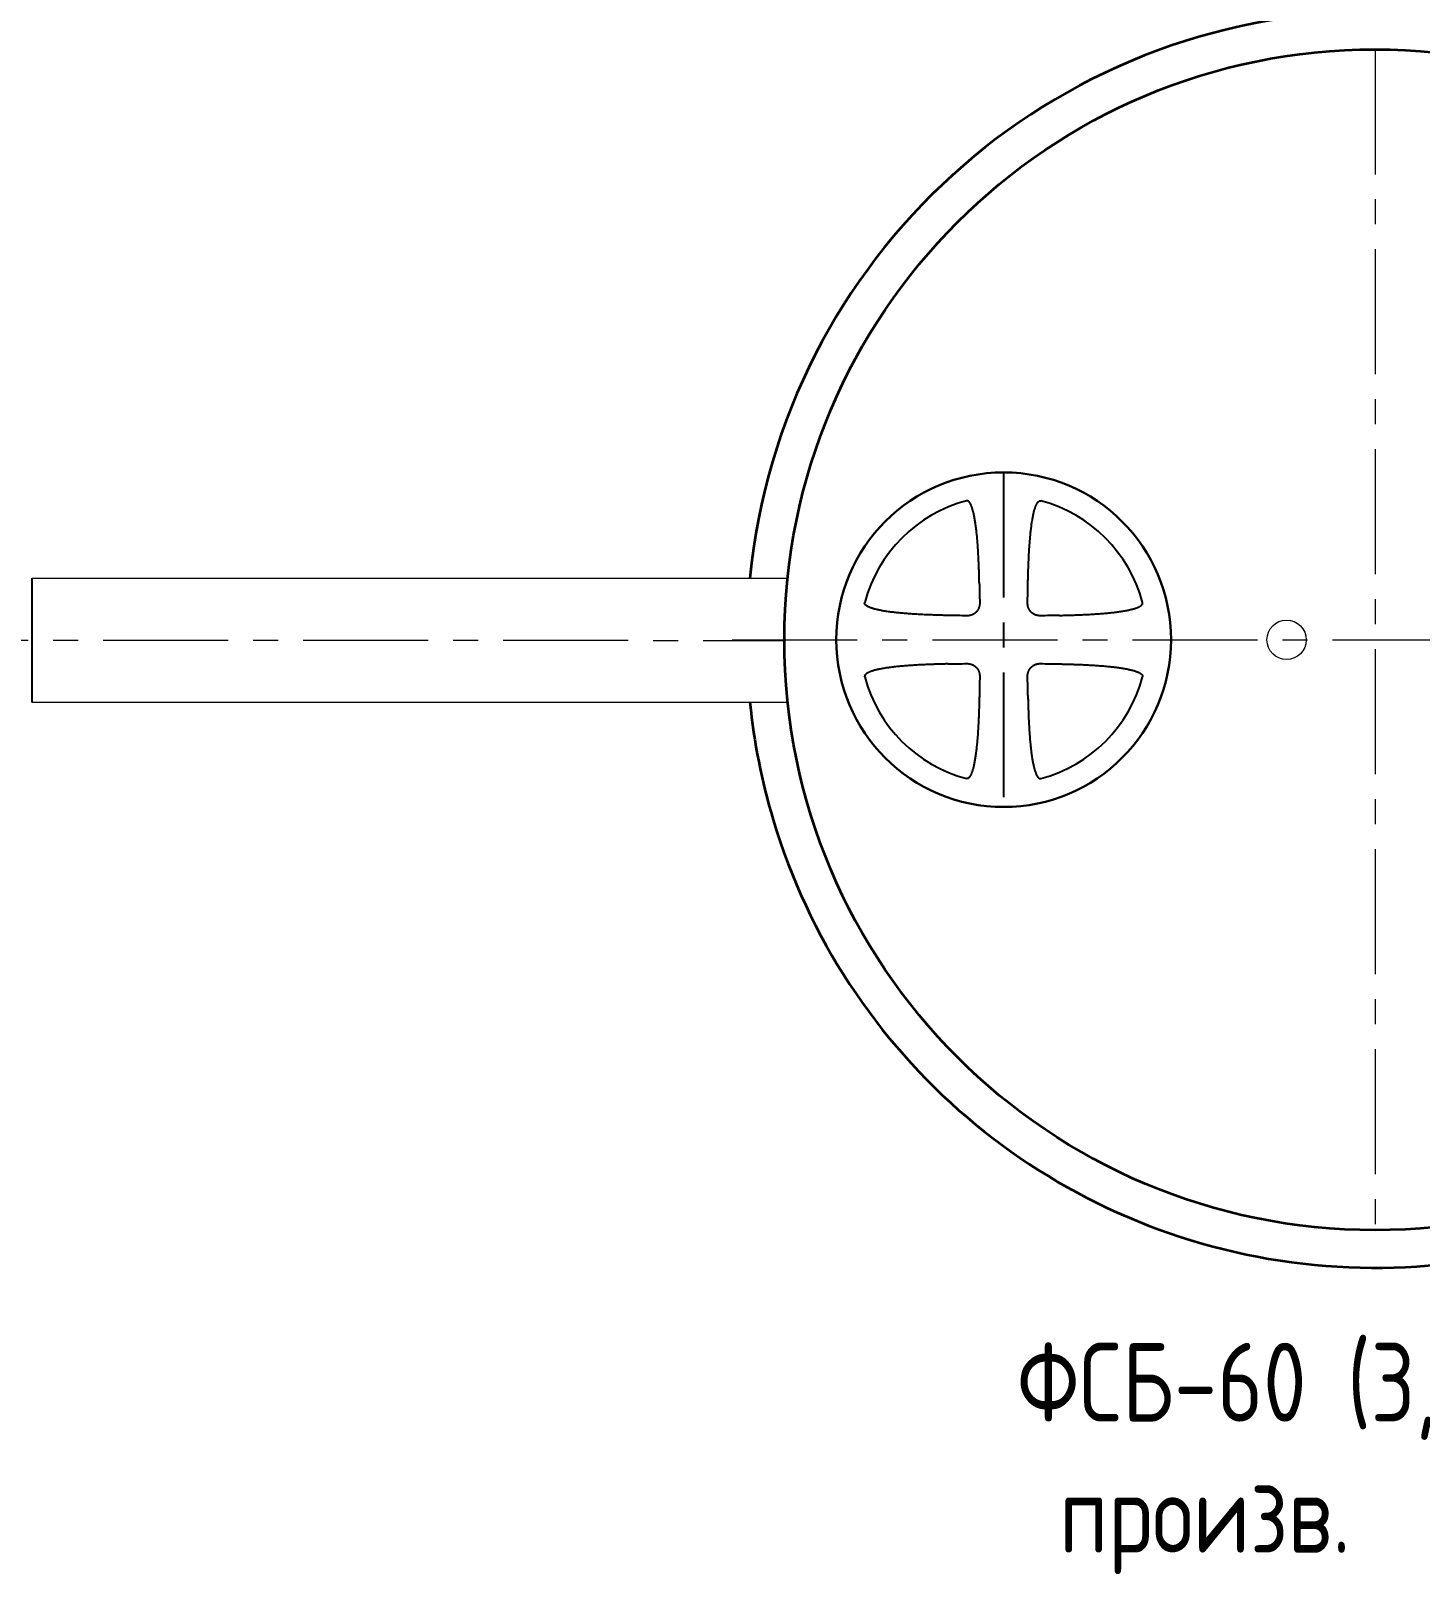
# Model space of a CAD drawing. Header units: millimetres. Extents: x 24859265 to 26550985, y 32092698 to 33532929.
# Drawn here: x 26239460 to 26242988, y 33021310 to 33025231 of the extents above; entities that cross this region are included whole.
import ezdxf

# ---------------------------------------------------------------- set-up
doc = ezdxf.new("R2010")
doc.units = ezdxf.units.MM
doc.linetypes.add('осевая', pattern=[50.8, 31.75, -6.35, 6.35, -6.35])
doc.layers.add('Mitat', color=1, linetype='Continuous')
doc.layers.add('Системный слой', color=7, linetype='Continuous')
doc.styles.add('ARTEM GOST', font='GOST_0.TTF')

msp = doc.modelspace()

# ---------------------------------------------------------------- linework, layer by layer
at = {"color": 1, "linetype": 'осевая', "lineweight": 15, "ltscale": 10}
for p, q in [((26242873.1714, 33025183.8156), (26242873.1714, 33022183.8156)), ((26221863.0383, 33023685.1553), (26241373.1722, 33023682.3132)), ((26241240.9371, 33023683.8558), (26246373.2024, 33023683.9184))]:
    msp.add_line(p, q, dxfattribs=at)
at = {"color": 1, "linetype": 'осевая', "lineweight": 25, "ltscale": 10}
msp.add_line((26241930.0138, 33024109.0122), (26241930.0138, 33023259.0122), dxfattribs=at)
at = {"lineweight": 20}
for p, q in [((26239461.948, 33023840.1045), (26241381.3357, 33023840.1045)), ((26239461.948, 33023525.1045), (26241381.5914, 33023525.1045))]:
    msp.add_line(p, q, dxfattribs=at)
at = {"lineweight": 35}
msp.add_circle((26242873.1714, 33023683.8156), 1500, dxfattribs=at)
at = {"lineweight": 20}
msp.add_circle((26242648.6499, 33023683.8156), 50, dxfattribs=at)
at = {"lineweight": 35}
for start, end in [(5.9499064, 174.3768002), (185.707289, 196.6529029), (196.6529029, 328.0556297)]:
    msp.add_arc((26242873.1714, 33023683.7696), 1595.4844, start, end, dxfattribs=at)
at = {"layer": 'Mitat', "color": 7, "lineweight": 25}
msp.add_line((26239461.948, 33023840.1045), (26239461.948, 33023525.1045), dxfattribs=at)
at = {"layer": 'Системный слой', "color": 7, "lineweight": 30}
msp.add_circle((26241930.0138, 33023684.0122), 425, dxfattribs=at)
at = {"layer": 'Системный слой', "color": 7, "lineweight": 25}
for start, end in [(104.9942803, 165.0057197), (14.9942803, 75.0057197), (194.9942803, 255.0057197), (284.9942803, 345.0057197)]:
    msp.add_arc((26241930.0138, 33023684.0122), 365.2841, start, end, dxfattribs=at)
at = {"layer": 'Системный слой', "color": 7, "lineweight": 25, "extrusion": (0, 0, -1)}
for centre, major_axis, start_param, end_param in [((26241106.9094, 33023684.0122), (0, -2230.9255), -1.634238642, -1.612784394), ((26242753.1183, 33023684.0122), (0, 2230.9255), -1.52880826, -1.507354011), ((26241930.0138, 33024507.1166), (-2230.9255, 0), -1.52880826, -1.507354011), ((26241930.0138, 33024507.1166), (-2230.9255, 0), -1.634238642, -1.612784394), ((26241930.0138, 33022860.9077), (2230.9255, 0), -1.634238642, -1.612784394), ((26241930.0138, 33022860.9077), (2230.9255, 0), -1.52880826, -1.507354011), ((26241106.9094, 33023684.0122), (0, -2230.9255), -1.52880826, -1.507354011), ((26242753.1183, 33023684.0122), (0, 2230.9255), -1.634238642, -1.612784394)]:
    msp.add_ellipse(centre, major_axis=major_axis, ratio=0.342020143, start_param=start_param, end_param=end_param, dxfattribs=at)
at = {"layer": 'Системный слой', "color": 7, "lineweight": 25}
for points, knots in [([(26241868.3958, 33023825.4523), (26241868.3136, 33023829.2352), (26241868.1354, 33023836.8809), (26241867.8229, 33023848.5008), (26241867.5161, 33023858.3802), (26241867.2348, 33023866.489), (26241867.0016, 33023872.7324), (26241866.716, 33023879.8239), (26241866.3671, 33023887.757), (26241865.9381, 33023896.557), (26241865.496, 33023904.7266), (26241865.05, 33023912.2335), (26241864.6116, 33023919.0431), (26241864.1352, 33023925.8642), (26241863.6204, 33023932.6547), (26241863.0668, 33023939.3776), (26241862.4763, 33023945.9817), (26241861.846, 33023952.4721), (26241861.1781, 33023958.8029), (26241860.4702, 33023964.9787), (26241859.7258, 33023970.9536), (26241858.937, 33023976.7772), (26241858.1087, 33023982.3936), (26241857.2409, 33023987.7906), (26241856.3535, 33023992.8514), (26241855.4417, 33023997.6202), (26241854.5233, 33024002.0242), (26241853.594, 33024006.1079), (26241852.6781, 33024009.7995), (26241851.7545, 33024013.2142), (26241850.8351, 33024016.3274), (26241849.9134, 33024019.177), (26241849.0315, 33024021.6666), (26241848.178, 33024023.8681), (26241847.3794, 33024025.7522), (26241846.6217, 33024027.3866), (26241845.9366, 33024028.743), (26241845.2908, 33024029.9198), (26241844.6864, 33024030.9343), (26241844.1056, 33024031.8295), (26241843.5792, 33024032.5756), (26241843.0964, 33024033.2066), (26241842.6693, 33024033.723), (26241842.2833, 33024034.1561), (26241841.9487, 33024034.5063), (26241841.6418, 33024034.8074), (26241841.3562, 33024035.0703), (26241841.0793, 33024035.3089), (26241840.8199, 33024035.5182), (26241840.5745, 33024035.7036), (26241840.3402, 33024035.8693), (26241840.1054, 33024036.0244), (26241839.8376, 33024036.1886), (26241839.5321, 33024036.3584), (26241839.1892, 33024036.5256), (26241838.84, 33024036.6719), (26241838.4417, 33024036.8112), (26241837.9508, 33024036.9418), (26241837.378, 33024037.0313), (26241836.8296, 33024037.0514), (26241836.2843, 33024037.0172), (26241835.8634, 33024036.9484), (26241835.5813, 33024036.879), (26241835.5065, 33024036.859)], [0, 0, 0, 0, 3.294371593, 6.658591543, 10.121592742, 11.902893978, 13.727107621, 15.565805849, 18.089199056, 20.650882172, 23.250738132, 25.227924631, 27.214477482, 29.207844676, 31.198515859, 33.161938964, 35.100748787, 36.992852426, 38.863010201, 40.668912645, 42.432709704, 44.134311819, 45.815956245, 47.406319509, 48.925529492, 50.321905425, 51.666805829, 52.875385207, 53.998684122, 55.003566013, 55.973887457, 56.834853186, 57.62025208, 58.285214561, 58.906539433, 59.421026718, 59.87309663, 60.246258994, 60.602155426, 60.908040864, 61.180306665, 61.401463481, 61.604047946, 61.767516676, 61.910185432, 62.028901262, 62.144789761, 62.250718136, 62.349589011, 62.437155671, 62.520316699, 62.60098611, 62.683376543, 62.794473772, 62.904935231, 63.013803366, 63.122506405, 63.271682214, 63.457840141, 63.633238455, 63.754365664, 63.934896432, 64, 64, 64, 64]), ([(26241991.6318, 33023825.4523), (26241991.714, 33023829.2359), (26241991.8923, 33023836.8863), (26241992.2052, 33023848.5194), (26241992.5127, 33023858.4181), (26241992.795, 33023866.5505), (26241993.0293, 33023872.8182), (26241993.2866, 33023879.1997), (26241993.5683, 33023885.6747), (26241993.8782, 33023892.2701), (26241994.2177, 33023898.9514), (26241994.5895, 33023905.7113), (26241994.995, 33023912.5153), (26241995.437, 33023919.356), (26241995.9172, 33023926.2056), (26241996.4362, 33023933.0207), (26241996.994, 33023939.7642), (26241997.5888, 33023946.3835), (26241998.2234, 33023952.8849), (26241998.8957, 33023959.2224), (26241999.6081, 33023965.4019), (26242000.3569, 33023971.3773), (26242001.1505, 33023977.1998), (26242001.9837, 33023982.8135), (26242002.8567, 33023988.2064), (26242003.7492, 33023993.2606), (26242004.6661, 33023998.0204), (26242005.589, 33024002.4119), (26242006.5222, 33024006.4795), (26242007.4408, 33024010.1503), (26242008.3658, 33024013.5406), (26242009.2851, 33024016.6256), (26242010.2051, 33024019.4442), (26242011.0832, 33024021.9003), (26242011.9308, 33024024.0671), (26242012.7216, 33024025.9166), (26242013.47, 33024027.5181), (26242014.1449, 33024028.8446), (26242014.78, 33024029.9946), (26242015.374, 33024030.9864), (26242015.9452, 33024031.8634), (26242016.4638, 33024032.5962), (26242016.9404, 33024033.2179), (26242017.3631, 33024033.7285), (26242017.7461, 33024034.1581), (26242018.0793, 33024034.5068), (26242018.3858, 33024034.8074), (26242018.6714, 33024035.0703), (26242018.9483, 33024035.3089), (26242019.2077, 33024035.5182), (26242019.4531, 33024035.7036), (26242019.6874, 33024035.8693), (26242019.9222, 33024036.0244), (26242020.19, 33024036.1886), (26242020.4955, 33024036.3584), (26242020.8384, 33024036.5256), (26242021.1876, 33024036.6719), (26242021.5859, 33024036.8112), (26242022.0768, 33024036.9418), (26242022.6496, 33024037.0313), (26242023.198, 33024037.0514), (26242023.7433, 33024037.0172), (26242024.1642, 33024036.9484), (26242024.4463, 33024036.879), (26242024.5211, 33024036.859)], [0, 0, 0, 0, 3.346521523, 6.766848111, 10.291529456, 12.106470403, 13.966728464, 15.842272064, 17.760328852, 19.705723419, 21.69055137, 23.687494739, 25.705597318, 27.732687694, 29.765616249, 31.795275715, 33.795524463, 35.769580702, 37.694348858, 39.596138923, 41.431300907, 43.222956688, 44.950627594, 46.657892926, 48.271860481, 49.813092722, 51.228677476, 52.591624534, 53.814670765, 54.950110731, 55.963708116, 56.941680685, 57.807328827, 58.595452265, 59.260387204, 59.880783117, 60.393123522, 60.842570583, 61.213061508, 61.566814526, 61.871519207, 62.143339222, 62.364995754, 62.568380645, 62.733224655, 62.877533629, 62.998105508, 63.115804117, 63.223385704, 63.323799493, 63.412733256, 63.497193458, 63.579124045, 63.662802909, 63.775637351, 63.887825457, 63.998394772, 64.108795928, 64.260302258, 64.449368862, 64.627507815, 64.750527631, 64.933879172, 65, 65, 65, 65]), ([(26241788.5736, 33023745.6302), (26241784.9846, 33023745.7082), (26241777.7183, 33023745.8769), (26241768.5796, 33023746.1201), (26241759.9683, 33023746.3744), (26241750.7304, 33023746.6726), (26241738.7257, 33023747.1145), (26241725.975, 33023747.6646), (26241714.8336, 33023748.2234), (26241705.8548, 33023748.7291), (26241698.4255, 33023749.1878), (26241691.432, 33023749.6576), (26241684.6796, 33023750.1496), (26241677.9751, 33023750.6797), (26241671.3608, 33023751.2471), (26241664.837, 33023751.8547), (26241658.4464, 33023752.5009), (26241652.1897, 33023753.1882), (26241646.1098, 33023753.914), (26241640.1655, 33023754.6854), (26241634.4147, 33023755.4979), (26241628.8741, 33023756.3514), (26241623.6589, 33023757.2274), (26241618.728, 33023758.1304), (26241614.1552, 33023759.0436), (26241609.8992, 33023759.9712), (26241606.0327, 33023760.8899), (26241602.4425, 33023761.82), (26241599.1566, 33023762.7497), (26241596.1397, 33023763.6846), (26241593.4919, 33023764.5835), (26241591.141, 33023765.4572), (26241589.1199, 33023766.279), (26241587.36, 33023767.0622), (26241585.8933, 33023767.774), (26241584.6179, 33023768.4474), (26241583.5177, 33023769.0791), (26241582.5482, 33023769.6861), (26241581.742, 33023770.2359), (26241581.0615, 33023770.7398), (26241580.5056, 33023771.1852), (26241580.0402, 33023771.5877), (26241579.6647, 33023771.936), (26241579.3421, 33023772.2558), (26241579.0601, 33023772.554), (26241578.8035, 33023772.8441), (26241578.578, 33023773.117), (26241578.3781, 33023773.3759), (26241578.1997, 33023773.6232), (26241578.0334, 33023773.8707), (26241577.8592, 33023774.1509), (26241577.6807, 33023774.4684), (26241577.5067, 33023774.8223), (26241577.3565, 33023775.1793), (26241577.2154, 33023775.5821), (26241577.0843, 33023776.0746), (26241576.9946, 33023776.648), (26241576.9746, 33023777.1963), (26241577.0088, 33023777.7417), (26241577.0776, 33023778.1626), (26241577.147, 33023778.4447), (26241577.167, 33023778.5194)], [0, 0, 0, 0, 3.027650468, 6.130094995, 7.711356257, 10.29572092, 13.929306235, 17.85218495, 21.075847564, 23.356555589, 25.454567181, 27.369742625, 29.28457001, 31.181263092, 33.060102395, 34.9034142, 36.729230748, 38.501690757, 40.23857242, 41.92187162, 43.587415304, 45.168284004, 46.68244492, 48.080640478, 49.429669018, 50.648001517, 51.784220094, 52.805921168, 53.793742901, 54.673451645, 55.478236634, 56.16329273, 56.804669619, 57.338102874, 57.808295994, 58.19735665, 58.567881964, 58.885924914, 59.167818492, 59.395947779, 59.604956454, 59.772793989, 59.918929675, 60.040332083, 60.158922171, 60.267662997, 60.369344164, 60.459616107, 60.545401758, 60.628156765, 60.712315906, 60.824376076, 60.935003164, 61.043224388, 61.1494624, 61.294441349, 61.47478319, 61.644699639, 61.762041656, 61.936931263, 62, 62, 62, 62]), ([(26241869.2583, 33023777.6569), (26241869.2668, 33023777.0642), (26241869.2557, 33023775.8916), (26241869.1543, 33023774.136), (26241868.9676, 33023772.3902), (26241868.6913, 33023770.6433), (26241868.3232, 33023768.9046), (26241867.8638, 33023767.1872), (26241867.3146, 33023765.5029), (26241866.6793, 33023763.8628), (26241865.9631, 33023762.2777), (26241865.1727, 33023760.7564), (26241864.3149, 33023759.3049), (26241863.3943, 33023757.9239), (26241862.4202, 33023756.6207), (26241861.4044, 33023755.4019), (26241860.3656, 33023754.2786), (26241859.3137, 33023753.2487), (26241858.2581, 33023752.3091), (26241857.1072, 33023751.3755), (26241855.9272, 33023750.5119), (26241854.6907, 33023749.6977), (26241853.5756, 33023749.0331), (26241852.2876, 33023748.3351), (26241850.7895, 33023747.6132), (26241849.0264, 33023746.892), (26241847.2367, 33023746.2818), (26241845.7118, 33023745.855), (26241844.1024, 33023745.4785), (26241842.3004, 33023745.1443), (26241840.2265, 33023744.8945), (26241838.2144, 33023744.7716), (26241836.9828, 33023744.7588), (26241836.3691, 33023744.7677)], [0, 0, 0, 0, 1.160826542, 2.293622235, 3.435630275, 4.588755852, 5.746246171, 6.905347908, 8.06046894, 9.206890964, 10.341223549, 11.457239469, 12.554235135, 13.633163251, 14.697615427, 15.730559355, 16.730574568, 17.684561251, 18.60488317, 19.490060894, 20.578622657, 21.45991575, 22.381037453, 23.113318507, 24.320591035, 25.627436737, 26.832375655, 28.012840773, 28.720001051, 30.061885846, 31.592299148, 32.799070777, 34, 34, 34, 34]), ([(26242023.6585, 33023744.7677), (26242023.0658, 33023744.7591), (26242021.8932, 33023744.7703), (26242020.1376, 33023744.8717), (26242018.3919, 33023745.0584), (26242016.6449, 33023745.3347), (26242014.9062, 33023745.7027), (26242013.1888, 33023746.1622), (26242011.5045, 33023746.7114), (26242009.8645, 33023747.3467), (26242008.2793, 33023748.0628), (26242006.7581, 33023748.8533), (26242005.3065, 33023749.7111), (26242003.9256, 33023750.6317), (26242002.6223, 33023751.6058), (26242001.4035, 33023752.6216), (26242000.2802, 33023753.6604), (26241999.2503, 33023754.7123), (26241998.3108, 33023755.7679), (26241997.3771, 33023756.9188), (26241996.5136, 33023758.0988), (26241995.6993, 33023759.3353), (26241995.0347, 33023760.4503), (26241994.3367, 33023761.7384), (26241993.6148, 33023763.2365), (26241992.8937, 33023764.9996), (26241992.2834, 33023766.7893), (26241991.8566, 33023768.3141), (26241991.4802, 33023769.9236), (26241991.1459, 33023771.7256), (26241990.8961, 33023773.7995), (26241990.7732, 33023775.8116), (26241990.7605, 33023777.0432), (26241990.7693, 33023777.6569)], [0, 0, 0, 0, 1.160826542, 2.293622235, 3.435630275, 4.588755852, 5.746246171, 6.905347908, 8.06046894, 9.206890964, 10.341223549, 11.457239469, 12.554235135, 13.633163251, 14.697615427, 15.730559355, 16.730574568, 17.684561251, 18.60488317, 19.490060894, 20.578622657, 21.45991575, 22.381037453, 23.113318507, 24.320591035, 25.627436737, 26.832375655, 28.012840773, 28.720001051, 30.061885846, 31.592299148, 32.799070777, 34, 34, 34, 34]), ([(26242071.454, 33023745.6302), (26242075.1265, 33023745.71), (26242082.5588, 33023745.8829), (26242091.9042, 33023746.1327), (26242100.7, 33023746.3942), (26242110.1185, 33023746.7008), (26242122.3413, 33023747.1557), (26242135.3054, 33023747.7227), (26242146.6137, 33023748.2989), (26242155.7059, 33023748.8201), (26242163.2073, 33023749.2919), (26242170.2548, 33023749.7747), (26242177.0451, 33023750.2796), (26242183.7772, 33023750.8231), (26242190.4041, 33023751.404), (26242196.9287, 33023752.0251), (26242203.3073, 33023752.6848), (26242209.542, 33023753.3856), (26242215.589, 33023754.1243), (26242221.4935, 33023754.9089), (26242227.1984, 33023755.7345), (26242232.6884, 33023756.6012), (26242237.8466, 33023757.4897), (26242242.7151, 33023758.4045), (26242247.2191, 33023759.3282), (26242251.401, 33023760.2647), (26242255.187, 33023761.1897), (26242258.6923, 33023762.1242), (26242261.8899, 33023763.0557), (26242264.8169, 33023763.9905), (26242267.3745, 33023764.886), (26242269.6361, 33023765.7533), (26242271.571, 33023766.5657), (26242273.2488, 33023767.3368), (26242274.6399, 33023768.0342), (26242275.8454, 33023768.6915), (26242276.8829, 33023769.3065), (26242277.7967, 33023769.8969), (26242278.5561, 33023770.4312), (26242279.1967, 33023770.9203), (26242279.7191, 33023771.3518), (26242280.1558, 33023771.7408), (26242280.5075, 33023772.0768), (26242280.809, 33023772.3842), (26242281.0719, 33023772.6698), (26242281.3106, 33023772.9467), (26242281.5199, 33023773.2061), (26242281.7052, 33023773.4515), (26242281.8709, 33023773.6858), (26242282.026, 33023773.9206), (26242282.1902, 33023774.1884), (26242282.36, 33023774.4939), (26242282.5273, 33023774.8368), (26242282.6736, 33023775.1859), (26242282.8128, 33023775.5843), (26242282.9434, 33023776.0752), (26242283.033, 33023776.648), (26242283.053, 33023777.1963), (26242283.0188, 33023777.7417), (26242282.95, 33023778.1626), (26242282.8806, 33023778.4447), (26242282.8606, 33023778.5194)], [0, 0, 0, 0, 3.098261334, 6.270257389, 7.885873744, 10.522157945, 14.222087947, 18.211189336, 21.483219765, 23.791405021, 25.91055982, 27.839239887, 29.766287197, 31.670808361, 33.554373667, 35.397494967, 37.221268987, 38.987539178, 40.71587108, 42.387727128, 44.041242235, 45.608248555, 47.10728905, 48.48832759, 49.819500091, 51.017863675, 52.132794527, 53.131322562, 54.095468401, 54.950921967, 55.731333865, 56.392139341, 57.009564667, 57.52047847, 57.969135823, 58.33888725, 58.691132745, 58.993238407, 59.261550851, 59.478661932, 59.677208155, 59.836710997, 59.975491712, 60.090496101, 60.202763313, 60.305383036, 60.40116592, 60.485997168, 60.566559632, 60.644707497, 60.724522268, 60.832146527, 60.939155451, 61.044621355, 61.149927756, 61.294442138, 61.474782666, 61.644699745, 61.762041735, 61.936930934, 62, 62, 62, 62]), ([(26241788.5736, 33023622.3942), (26241784.9846, 33023622.3162), (26241777.7183, 33023622.1474), (26241768.5796, 33023621.9042), (26241759.9683, 33023621.6499), (26241750.7304, 33023621.3518), (26241738.7257, 33023620.9099), (26241725.975, 33023620.3597), (26241714.8336, 33023619.801), (26241705.8548, 33023619.2953), (26241698.4255, 33023618.8366), (26241691.432, 33023618.3667), (26241684.6796, 33023617.8747), (26241677.9751, 33023617.3447), (26241671.3608, 33023616.7772), (26241664.837, 33023616.1697), (26241658.4464, 33023615.5234), (26241652.1897, 33023614.8361), (26241646.1098, 33023614.1104), (26241640.1655, 33023613.339), (26241634.4147, 33023612.5264), (26241628.8741, 33023611.673), (26241623.6589, 33023610.797), (26241618.728, 33023609.894), (26241614.1552, 33023608.9807), (26241609.8992, 33023608.0532), (26241606.0327, 33023607.1344), (26241602.4425, 33023606.2044), (26241599.1566, 33023605.2747), (26241596.1397, 33023604.3398), (26241593.4919, 33023603.4409), (26241591.141, 33023602.5672), (26241589.1199, 33023601.7454), (26241587.36, 33023600.9622), (26241585.8933, 33023600.2503), (26241584.6179, 33023599.577), (26241583.5177, 33023598.9453), (26241582.5482, 33023598.3383), (26241581.742, 33023597.7885), (26241581.0615, 33023597.2846), (26241580.5056, 33023596.8392), (26241580.0402, 33023596.4367), (26241579.6647, 33023596.0883), (26241579.3421, 33023595.7686), (26241579.0601, 33023595.4704), (26241578.8035, 33023595.1803), (26241578.578, 33023594.9074), (26241578.3781, 33023594.6485), (26241578.1997, 33023594.4011), (26241578.0334, 33023594.1536), (26241577.8592, 33023593.8735), (26241577.6807, 33023593.556), (26241577.5067, 33023593.2021), (26241577.3565, 33023592.8451), (26241577.2154, 33023592.4422), (26241577.0843, 33023591.9497), (26241576.9946, 33023591.3764), (26241576.9746, 33023590.828), (26241577.0088, 33023590.2827), (26241577.0776, 33023589.8617), (26241577.147, 33023589.5797), (26241577.167, 33023589.5049)], [0, 0, 0, 0, 3.027650466, 6.130094991, 7.711356252, 10.295720913, 13.929306225, 17.852184938, 21.07584755, 23.356555574, 25.454567165, 27.369742608, 29.284569992, 31.181263074, 33.060102377, 34.903414182, 36.72923073, 38.50169074, 40.238572403, 41.921871604, 43.587415288, 45.168283988, 46.682444905, 48.080640464, 49.429669005, 50.648001504, 51.784220082, 52.805921157, 53.793742891, 54.673451636, 55.478236627, 56.163292723, 56.804669613, 57.33810287, 57.80829599, 58.197356647, 58.567881962, 58.885924912, 59.167818491, 59.395947778, 59.604956454, 59.772793988, 59.918929674, 60.040332083, 60.15892217, 60.267662996, 60.369344163, 60.459616106, 60.545401757, 60.628156764, 60.712315905, 60.824376075, 60.935003163, 61.043224387, 61.1494624, 61.294441348, 61.474783189, 61.644699639, 61.762041656, 61.936931263, 62, 62, 62, 62]), ([(26241836.3691, 33023623.2567), (26241836.9618, 33023623.2652), (26241838.1344, 33023623.2541), (26241839.89, 33023623.1527), (26241841.6357, 33023622.966), (26241843.3827, 33023622.6896), (26241845.1214, 33023622.3216), (26241846.8388, 33023621.8621), (26241848.5231, 33023621.313), (26241850.1631, 33023620.6777), (26241851.7483, 33023619.9615), (26241853.2695, 33023619.1711), (26241854.7211, 33023618.3133), (26241856.1012, 33023617.3932), (26241857.399, 33023616.4234), (26241858.6029, 33023615.4208), (26241859.6968, 33023614.4118), (26241860.8326, 33023613.259), (26241861.8436, 33023612.1121), (26241862.8342, 33023610.8617), (26241863.7764, 33023609.5519), (26241864.7455, 33023608.0221), (26241865.5517, 33023606.5564), (26241866.2462, 33023605.1366), (26241866.8926, 33023603.6445), (26241867.4096, 33023602.2337), (26241867.9293, 33023600.6053), (26241868.3055, 33023599.1957), (26241868.634, 33023597.6399), (26241868.8895, 33023596.177), (26241869.1131, 33023594.4115), (26241869.2514, 33023592.3797), (26241869.2678, 33023591.0261), (26241869.2583, 33023590.3674)], [0, 0, 0, 0, 1.160824505, 2.293619377, 3.435628046, 4.588756653, 5.746252086, 6.905357744, 8.060477574, 9.206889122, 10.341203147, 11.457204809, 12.554204619, 13.633169084, 14.695740988, 15.71706833, 16.69175045, 17.601108296, 18.876909107, 19.676174613, 20.71618965, 22.027068401, 23.21144584, 23.982011638, 25.113816219, 26.386624586, 26.915981655, 28.452958319, 29.235772501, 30.022225733, 31.353685786, 32.710829606, 34, 34, 34, 34]), ([(26241990.7693, 33023590.3674), (26241990.7608, 33023590.9602), (26241990.7719, 33023592.1328), (26241990.8733, 33023593.8884), (26241991.06, 33023595.6341), (26241991.3364, 33023597.381), (26241991.7044, 33023599.1198), (26241992.1638, 33023600.8372), (26241992.713, 33023602.5215), (26241993.3483, 33023604.1615), (26241994.0645, 33023605.7467), (26241994.8549, 33023607.2679), (26241995.7127, 33023608.7195), (26241996.6333, 33023610.1004), (26241997.6074, 33023611.4037), (26241998.6232, 33023612.6225), (26241999.662, 33023613.7458), (26242000.7139, 33023614.7757), (26242001.7695, 33023615.7152), (26242002.9204, 33023616.6489), (26242004.1004, 33023617.5124), (26242005.3369, 33023618.3267), (26242006.452, 33023618.9913), (26242007.74, 33023619.6892), (26242009.2381, 33023620.4112), (26242011.0013, 33023621.1323), (26242012.7909, 33023621.7425), (26242014.3158, 33023622.1694), (26242015.9253, 33023622.5458), (26242017.7272, 33023622.8801), (26242019.8011, 33023623.1299), (26242021.8132, 33023623.2528), (26242023.0448, 33023623.2655), (26242023.6585, 33023623.2567)], [0, 0, 0, 0, 1.160826542, 2.293622235, 3.435630275, 4.588755852, 5.746246171, 6.905347908, 8.06046894, 9.206890964, 10.341223549, 11.457239469, 12.554235135, 13.633163251, 14.697615427, 15.730559355, 16.730574568, 17.684561251, 18.60488317, 19.490060894, 20.578622657, 21.45991575, 22.381037453, 23.113318507, 24.320591035, 25.627436737, 26.832375655, 28.012840773, 28.720001051, 30.061885846, 31.592299148, 32.799070777, 34, 34, 34, 34]), ([(26242071.454, 33023622.3942), (26242075.1265, 33023622.3144), (26242082.5588, 33023622.1415), (26242091.9042, 33023621.8917), (26242100.7, 33023621.6302), (26242110.1185, 33023621.3235), (26242122.3413, 33023620.8687), (26242135.3054, 33023620.3017), (26242146.6137, 33023619.7255), (26242155.7059, 33023619.2043), (26242163.2073, 33023618.7324), (26242170.2548, 33023618.2496), (26242177.0451, 33023617.7447), (26242183.7772, 33023617.2013), (26242190.4041, 33023616.6203), (26242196.9287, 33023615.9992), (26242203.3073, 33023615.3395), (26242209.542, 33023614.6388), (26242215.589, 33023613.9001), (26242221.4935, 33023613.1155), (26242227.1984, 33023612.2898), (26242232.6884, 33023611.4231), (26242237.8466, 33023610.5347), (26242242.7151, 33023609.6198), (26242247.2191, 33023608.6962), (26242251.401, 33023607.7597), (26242255.187, 33023606.8346), (26242258.6923, 33023605.9002), (26242261.8899, 33023604.9686), (26242264.8169, 33023604.0339), (26242267.3745, 33023603.1384), (26242269.6361, 33023602.271), (26242271.571, 33023601.4587), (26242273.2488, 33023600.6876), (26242274.6399, 33023599.9902), (26242275.8454, 33023599.3328), (26242276.8829, 33023598.7179), (26242277.7967, 33023598.1274), (26242278.5561, 33023597.5932), (26242279.1967, 33023597.104), (26242279.7191, 33023596.6726), (26242280.1558, 33023596.2835), (26242280.5075, 33023595.9476), (26242280.809, 33023595.6402), (26242281.0719, 33023595.3546), (26242281.3106, 33023595.0777), (26242281.5199, 33023594.8182), (26242281.7052, 33023594.5729), (26242281.8709, 33023594.3386), (26242282.026, 33023594.1038), (26242282.1902, 33023593.836), (26242282.36, 33023593.5305), (26242282.5273, 33023593.1876), (26242282.6736, 33023592.8384), (26242282.8128, 33023592.4401), (26242282.9434, 33023591.9492), (26242283.033, 33023591.3764), (26242283.053, 33023590.828), (26242283.0188, 33023590.2827), (26242282.95, 33023589.8617), (26242282.8806, 33023589.5797), (26242282.8606, 33023589.5049)], [0, 0, 0, 0, 3.098261337, 6.270257394, 7.88587375, 10.522157951, 14.222087953, 18.211189342, 21.483219771, 23.791405029, 25.91055983, 27.8392399, 29.766287214, 31.670808384, 33.554373694, 35.397494999, 37.221270799, 38.987539216, 40.715868525, 42.387727164, 44.041242269, 45.608248584, 47.107289074, 48.488327607, 49.819500103, 51.017863682, 52.13279453, 53.131322563, 54.0954684, 54.950921965, 55.731333862, 56.392139339, 57.009564665, 57.520478469, 57.969135823, 58.33888725, 58.691132745, 58.993238408, 59.261550851, 59.478661933, 59.677208155, 59.836710998, 59.975491713, 60.090496102, 60.202763313, 60.305383036, 60.40116592, 60.485997169, 60.566559633, 60.644707498, 60.724522269, 60.832146528, 60.939155452, 61.044621356, 61.149927757, 61.294442138, 61.474782667, 61.644699746, 61.762041735, 61.936930934, 62, 62, 62, 62]), ([(26241868.3958, 33023542.572), (26241868.3124, 33023538.7349), (26241868.1317, 33023530.9883), (26241867.8693, 33023521.2596), (26241867.6236, 33023513.0993), (26241867.4027, 33023506.3077), (26241867.0974, 33023497.6983), (26241866.6929, 33023487.5057), (26241866.1678, 33023475.9513), (26241865.6212, 33023465.4648), (26241865.0852, 33023456.3303), (26241864.6023, 33023448.8337), (26241864.1097, 33023441.8112), (26241863.5959, 33023435.0617), (26241863.0438, 33023428.3801), (26241862.4552, 33023421.8173), (26241861.8273, 33023415.3683), (26241861.1623, 33023409.0788), (26241860.4579, 33023402.944), (26241859.7178, 33023397.01), (26241858.934, 33023391.2268), (26241858.1115, 33023385.6498), (26241857.2501, 33023380.2899), (26241856.3696, 33023375.2624), (26241855.4652, 33023370.523), (26241854.5541, 33023366.1426), (26241853.6318, 33023362.0768), (26241852.722, 33023358.3954), (26241851.8037, 33023354.985), (26241850.8882, 33023351.8698), (26241849.9693, 33023349.0131), (26241849.0878, 33023346.5103), (26241848.2328, 33023344.2915), (26241847.4304, 33023342.3875), (26241846.6675, 33023340.7323), (26241845.9756, 33023339.3553), (26241845.3223, 33023338.1593), (26241844.7102, 33023337.1282), (26241844.1225, 33023336.2196), (26241843.5904, 33023335.464), (26241843.1031, 33023334.8261), (26241842.6728, 33023334.3054), (26241842.2846, 33023333.8697), (26241841.9491, 33023333.5184), (26241841.6418, 33023333.217), (26241841.3562, 33023332.9541), (26241841.0793, 33023332.7154), (26241840.8199, 33023332.5061), (26241840.5745, 33023332.3208), (26241840.3402, 33023332.1551), (26241840.1054, 33023331.9999), (26241839.8376, 33023331.8358), (26241839.5321, 33023331.666), (26241839.1892, 33023331.4987), (26241838.84, 33023331.3524), (26241838.4417, 33023331.2132), (26241837.9508, 33023331.0826), (26241837.378, 33023330.993), (26241836.8296, 33023330.973), (26241836.2843, 33023331.0071), (26241835.8634, 33023331.076), (26241835.5813, 33023331.1454), (26241835.5065, 33023331.1654)], [0, 0, 0, 0, 3.289425785, 6.641072506, 8.341944379, 10.288254271, 12.467463829, 15.730360375, 19.040042649, 22.396272394, 24.748617788, 26.901300285, 28.851790397, 30.799552599, 32.720392494, 34.616970036, 36.467565256, 38.296603138, 40.062485517, 41.78701453, 43.450467192, 45.094385097, 46.649301137, 48.134932472, 49.501134164, 50.817333387, 52.001691581, 53.103718779, 54.091658013, 55.046430083, 55.895776701, 56.672127723, 57.331893274, 57.949266326, 58.462051315, 58.913491524, 59.286860563, 59.642660821, 59.947992889, 60.219335302, 60.439132084, 60.640228459, 60.801979529, 60.942837132, 61.059697506, 61.173775908, 61.278050622, 61.375378074, 61.46157731, 61.543439091, 61.622847514, 61.703949805, 61.813310178, 61.922045176, 62.029212163, 62.136216983, 62.283062174, 62.466311413, 62.638969098, 62.758203699, 62.935913687, 63, 63, 63, 63]), ([(26241991.6318, 33023542.572), (26241991.7134, 33023538.8171), (26241991.8902, 33023531.227), (26241992.1463, 33023521.6887), (26241992.3863, 33023513.6676), (26241992.6025, 33023506.9701), (26241992.9022, 33023498.4506), (26241993.2996, 33023488.3395), (26241993.8164, 33023476.8524), (26241994.355, 33023466.4053), (26241994.8841, 33023457.2854), (26241995.362, 33023449.7814), (26241995.8503, 33023442.7421), (26241996.3602, 33023435.9687), (26241996.9085, 33023429.2589), (26241997.4939, 33023422.6619), (26241998.119, 33023416.1735), (26241998.7819, 33023409.8385), (26241999.4852, 33023403.6532), (26242000.2252, 33023397.6626), (26242001.0101, 33023391.8189), (26242001.835, 33023386.1783), (26242002.6997, 33023380.754), (26242003.585, 33023375.6621), (26242004.4954, 33023370.8594), (26242005.4135, 33023366.419), (26242006.3434, 33023362.2974), (26242007.2613, 33023358.5667), (26242008.1879, 33023355.1124), (26242009.1114, 33023351.9601), (26242010.0381, 33023349.0726), (26242010.926, 33023346.5472), (26242011.7864, 33023344.3121), (26242012.5927, 33023342.3975), (26242013.3584, 33023340.7358), (26242014.0516, 33023339.3561), (26242014.7054, 33023338.1592), (26242015.3174, 33023337.1282), (26242015.9052, 33023336.2196), (26242016.4372, 33023335.4639), (26242016.9246, 33023334.8261), (26242017.3548, 33023334.3053), (26242017.743, 33023333.8696), (26242018.0785, 33023333.5184), (26242018.3858, 33023333.217), (26242018.6714, 33023332.9541), (26242018.9483, 33023332.7154), (26242019.2077, 33023332.5061), (26242019.4531, 33023332.3208), (26242019.6874, 33023332.1551), (26242019.9222, 33023331.9999), (26242020.19, 33023331.8358), (26242020.4955, 33023331.666), (26242020.8384, 33023331.4987), (26242021.1876, 33023331.3524), (26242021.5859, 33023331.2132), (26242022.0768, 33023331.0826), (26242022.6496, 33023330.993), (26242023.198, 33023330.973), (26242023.7433, 33023331.0071), (26242024.1642, 33023331.076), (26242024.4463, 33023331.1454), (26242024.5211, 33023331.1654)], [0, 0, 0, 0, 3.218923136, 6.50682583, 8.178508276, 10.098302523, 12.252324325, 15.489576072, 18.779789971, 22.12274404, 24.473336148, 26.627827063, 28.584131871, 30.538173803, 32.467067938, 34.373013837, 36.235157188, 38.076608153, 39.857077487, 41.597492253, 43.278569694, 44.940532211, 46.513957966, 48.018144325, 49.402538406, 50.736545173, 51.936949418, 53.053666948, 54.053978732, 55.020167258, 55.878253101, 56.661608666, 57.325774799, 57.946675197, 58.461222986, 58.913538136, 59.286894357, 59.642684309, 59.948009353, 60.219346434, 60.439139687, 60.640232736, 60.801981719, 60.942838005, 61.059697972, 61.173776052, 61.278050575, 61.375377913, 61.461577123, 61.543438914, 61.622847383, 61.703949732, 61.813310168, 61.9220452, 62.029212193, 62.136216998, 62.283062174, 62.466311411, 62.638969098, 62.758203699, 62.935913687, 63, 63, 63, 63])]:
    msp.add_open_spline(points, degree=3, knots=knots, dxfattribs=at)

# ---------------------------------------------------------------- texts
at = {"lineweight": 20, "insert": (26241698.7799, 33021897.5753), "char_height": 200, "width": 2330.966134, "attachment_point": 1, "style": 'ARTEM GOST'}
msp.add_mtext('\\pi264.77;ФСБ-60 (3,2х7,12), \\P\\pi372.06;произв.  60 л/с', dxfattribs=at)

doc.saveas('drawing.dxf')
